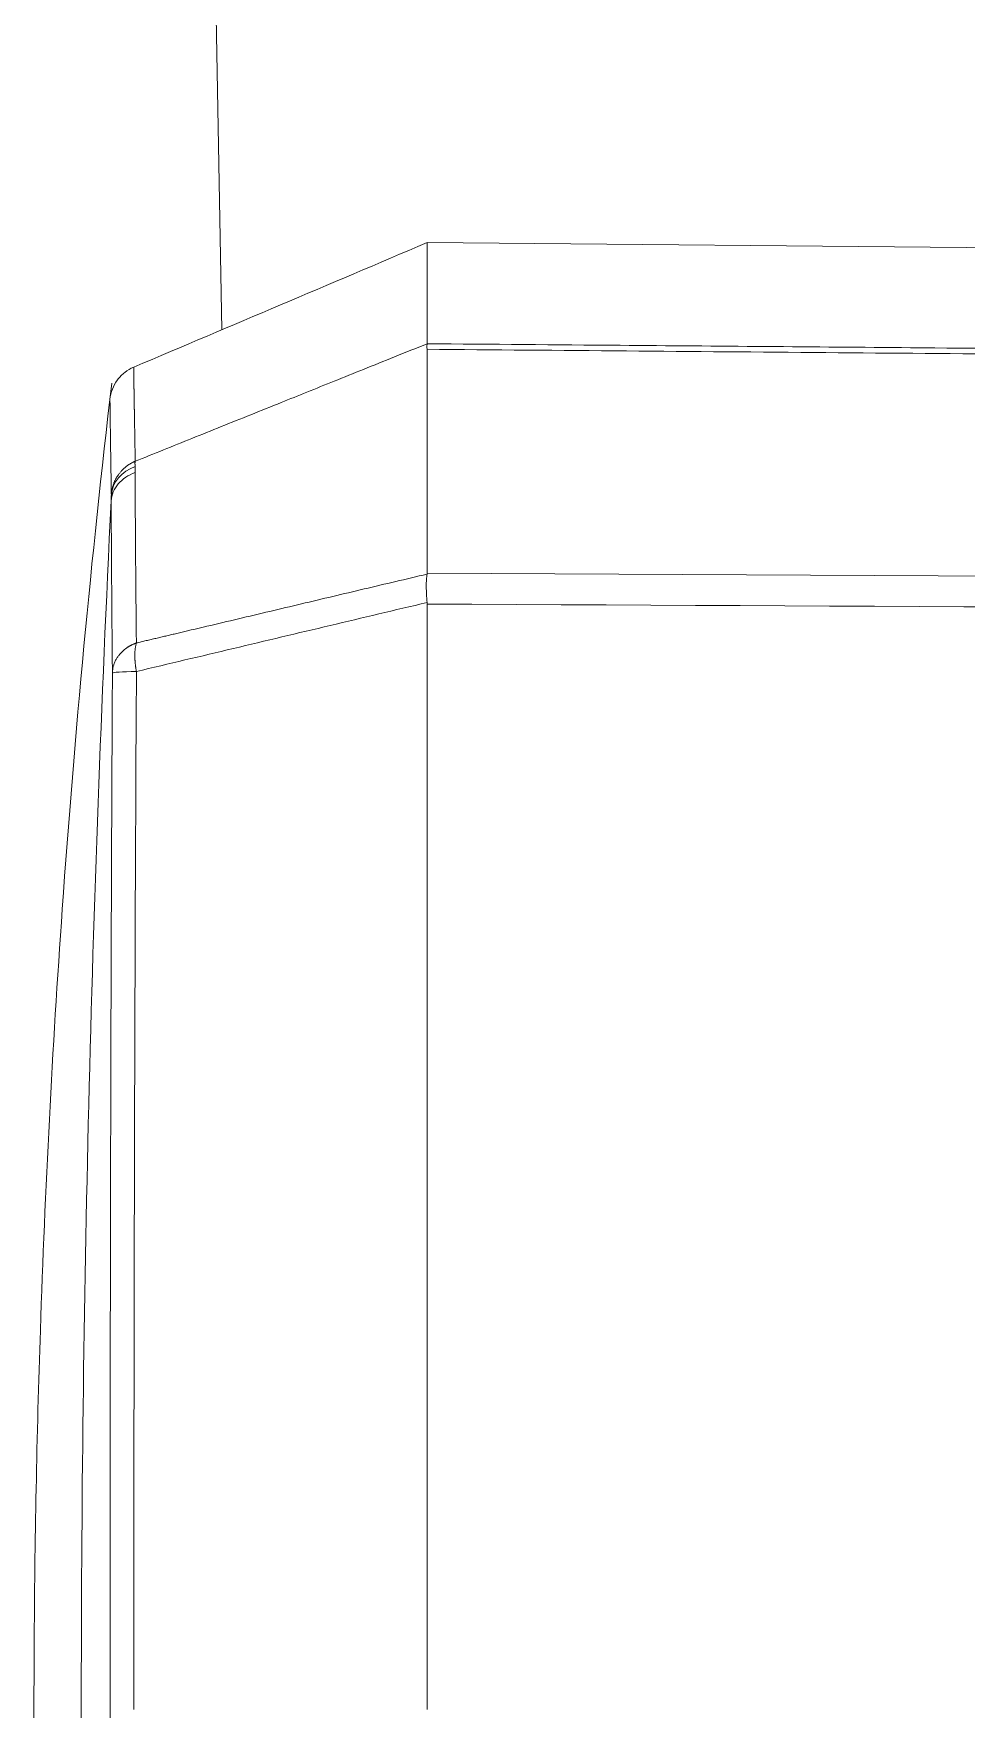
# Model space of a CAD drawing. Header units: millimetres. Extents: x 13235 to 13829, y -4257 to -3417.
# Drawn here: x 13431.86 to 13434.82, y -3500.12 to -3494.79 of the extents above; entities that cross this region are included whole.
import ezdxf

# ---------------------------------------------------------------- set-up
doc = ezdxf.new("R2010")
doc.units = ezdxf.units.MM
doc.header["$LTSCALE"] = 0.1
doc.layers.get('0').update_dxf_attribs({"lineweight": 15})

msp = doc.modelspace()

# ---------------------------------------------------------------- linework, layer by layer
at = {"linetype": 'Continuous', "lineweight": 13, "extrusion": (-1.22465e-16, -1, 0)}
for p, q in [((13432.1794, -3479.817), (13432.4572, -3495.7337)), ((13432.1794, -3479.817), (13432.4572, -3495.7337)), ((13432.1821, -3496.1684), (13432.1815, -3496.1875)), ((13433.1102, -3496.5072), (13442.2219, -3496.5516))]:
    msp.add_line(p, q, dxfattribs=at)
at = {"linetype": 'Continuous', "lineweight": 18, "extrusion": (-1.22465e-16, -1, 0)}
for p, q in [((13443.2475, -3495.5448), (13433.1102, -3495.4564)), ((13433.1102, -3495.7777), (13433.1102, -3495.4564)), ((13433.1102, -3495.7954), (13433.1102, -3496.5072)), ((13433.1102, -3500.1194), (13433.1102, -3496.6053))]:
    msp.add_line(p, q, dxfattribs=at)
at = {"linetype": 'Continuous', "lineweight": 18}
msp.add_ellipse((13432.2309, -3496.2647), major_axis=(0.1249, -0.004), ratio=0.832468, start_param=1.998879, end_param=3.119095, dxfattribs=at)
at = {"linetype": 'Continuous', "lineweight": 18, "extrusion": (0, 0, -1)}
msp.add_ellipse((13432.8216, -3496.6104), major_axis=(-0.2877, -0.1082), ratio=0.209041, start_param=3.220086, end_param=3.260208, dxfattribs=at)
at = {"linetype": 'Continuous', "lineweight": 13}
msp.add_ellipse((13432.2345, -3496.8253), major_axis=(0.125, -0.0007), ratio=0.046521, start_param=1.970775, end_param=3.131012, dxfattribs=at)
at = {"linetype": 'Continuous', "lineweight": 18}
for points, degree in [([(13433.1102, -3495.4564), (13432.7991, -3495.5884), (13432.4881, -3495.7204), (13432.1771, -3495.8524)], 3), ([(13433.11, -3495.7954), (13433.1097, -3495.791), (13433.1094, -3495.7837), (13433.1098, -3495.7792), (13433.1101, -3495.7777)], 3), ([(13443.2475, -3495.8796), (13433.1101, -3495.7954)], 1), ([(13432.3102, -3496.6996), (13433.1101, -3496.51)], 1), ([(13433.1099, -3496.6003), (13433.1101, -3496.602), (13433.1102, -3496.6037), (13433.1102, -3496.6053)], 3), ([(13432.1859, -3496.8197), (13432.1795, -3497.9188), (13432.1776, -3499.0191), (13432.1776, -3500.1194)], 3)]:
    msp.add_open_spline(points, degree=degree, dxfattribs=at)
for points, knots in [([(13432.1821, -3496.1514), (13432.2119, -3496.1394), (13432.272, -3496.1151), (13432.363, -3496.0785), (13432.4559, -3496.0411), (13432.5504, -3496.003), (13432.6412, -3495.9665), (13432.7295, -3495.931), (13432.8166, -3495.8959), (13432.9094, -3495.8585), (13433.0079, -3495.8189), (13433.0754, -3495.7917), (13433.1102, -3495.7777)], [0, 0, 0, 0, 0.096226, 0.19434, 0.294343, 0.396233, 0.500011, 0.587823, 0.681727, 0.781725, 0.887815, 1, 1, 1, 1]), ([(13433.1101, -3495.7777), (13433.3146, -3495.7794), (13433.8268, -3495.7836), (13434.7501, -3495.7912), (13435.983, -3495.8014), (13437.5588, -3495.8144), (13439.5105, -3495.8305), (13441.4521, -3495.8466), (13442.7433, -3495.8573), (13443.2475, -3495.8615)], [0, 0, 0, 0, 0.060512, 0.151583, 0.273211, 0.425399, 0.61789, 0.850803, 1, 1, 1, 1]), ([(13432.1771, -3495.8524), (13432.1669, -3495.8567), (13432.148, -3495.8677), (13432.1243, -3495.8918), (13432.108, -3495.9214), (13432.1029, -3495.9428), (13432.1016, -3495.9538)], [0, 0, 0, 0, 0.245172, 0.49934, 0.753881, 1, 1, 1, 1]), ([(13432.1771, -3495.8524), (13432.1771, -3495.8524), (13432.1771, -3495.8524), (13432.1771, -3495.8526), (13432.1771, -3495.8527), (13432.1771, -3495.8529), (13432.1771, -3495.8532), (13432.1771, -3495.8536), (13432.1771, -3495.854), (13432.1771, -3495.8545), (13432.1771, -3495.855), (13432.1772, -3495.8556), (13432.1772, -3495.8563), (13432.1772, -3495.857), (13432.1772, -3495.8578), (13432.1772, -3495.8586), (13432.1772, -3495.8595), (13432.1772, -3495.8605), (13432.1772, -3495.8615), (13432.1773, -3495.8626), (13432.1773, -3495.8637), (13432.1773, -3495.8649), (13432.1773, -3495.8662), (13432.1773, -3495.8675), (13432.1773, -3495.8689), (13432.1774, -3495.8703), (13432.1774, -3495.8718), (13432.1774, -3495.8733), (13432.1774, -3495.8749), (13432.1775, -3495.8766), (13432.1775, -3495.8783), (13432.1775, -3495.88), (13432.1775, -3495.8819), (13432.1776, -3495.8837), (13432.1776, -3495.8856), (13432.1776, -3495.8876), (13432.1776, -3495.8896), (13432.1777, -3495.8917), (13432.1777, -3495.8938), (13432.1777, -3495.896), (13432.1778, -3495.8983), (13432.1778, -3495.9005), (13432.1778, -3495.9029), (13432.1779, -3495.9053), (13432.1779, -3495.9077), (13432.178, -3495.9102), (13432.178, -3495.9127), (13432.178, -3495.9153), (13432.1781, -3495.9179), (13432.1781, -3495.9206), (13432.1782, -3495.9233), (13432.1782, -3495.9261), (13432.1782, -3495.9289), (13432.1783, -3495.9318), (13432.1783, -3495.9347), (13432.1784, -3495.9376), (13432.1784, -3495.9406), (13432.1785, -3495.9437), (13432.1785, -3495.9468), (13432.1786, -3495.9499), (13432.1786, -3495.9531), (13432.1787, -3495.9563), (13432.1787, -3495.9596), (13432.1788, -3495.9629), (13432.1788, -3495.9663), (13432.1789, -3495.9697), (13432.179, -3495.9731), (13432.179, -3495.9766), (13432.1791, -3495.9801), (13432.1791, -3495.9837), (13432.1792, -3495.9873), (13432.1793, -3495.9909), (13432.1793, -3495.9946), (13432.1794, -3495.9984), (13432.1794, -3496.0021), (13432.1795, -3496.0059), (13432.1796, -3496.0098), (13432.1796, -3496.0137), (13432.1797, -3496.0176), (13432.1798, -3496.0215), (13432.1798, -3496.0255), (13432.1799, -3496.0296), (13432.18, -3496.0336), (13432.18, -3496.0377), (13432.1801, -3496.0419), (13432.1802, -3496.0461), (13432.1803, -3496.0503), (13432.1803, -3496.0545), (13432.1804, -3496.0588), (13432.1805, -3496.0631), (13432.1806, -3496.0675), (13432.1806, -3496.0719), (13432.1807, -3496.0763), (13432.1808, -3496.0807), (13432.1809, -3496.0852), (13432.181, -3496.0898), (13432.1811, -3496.0943), (13432.1811, -3496.0989), (13432.1812, -3496.1035), (13432.1813, -3496.1082), (13432.1814, -3496.1128), (13432.1815, -3496.1176), (13432.1816, -3496.1223), (13432.1817, -3496.1271), (13432.1817, -3496.1319), (13432.1818, -3496.1367), (13432.1819, -3496.1416), (13432.182, -3496.1464), (13432.1821, -3496.1497), (13432.1821, -3496.1514)], [0, 0, 0, 0, 0.010405, 0.020789, 0.031154, 0.041499, 0.051823, 0.062128, 0.072413, 0.082677, 0.092922, 0.103147, 0.113352, 0.123536, 0.133701, 0.143846, 0.153971, 0.164076, 0.174161, 0.184226, 0.194271, 0.204295, 0.2143, 0.224285, 0.23425, 0.244195, 0.254121, 0.264026, 0.273911, 0.283776, 0.293621, 0.303446, 0.313251, 0.323037, 0.332802, 0.342547, 0.352272, 0.361978, 0.371663, 0.381328, 0.390974, 0.400599, 0.410204, 0.41979, 0.429355, 0.438901, 0.448426, 0.457932, 0.467417, 0.476883, 0.486328, 0.495754, 0.50516, 0.514545, 0.523911, 0.533257, 0.542583, 0.551888, 0.561174, 0.57044, 0.579686, 0.588912, 0.598118, 0.607304, 0.61647, 0.625616, 0.634742, 0.643848, 0.652934, 0.662, 0.671046, 0.680072, 0.689078, 0.698064, 0.707031, 0.715977, 0.724903, 0.733809, 0.742696, 0.751562, 0.760409, 0.769235, 0.778041, 0.786828, 0.795594, 0.804341, 0.813068, 0.821774, 0.830461, 0.839128, 0.847774, 0.856401, 0.865008, 0.873595, 0.882161, 0.890708, 0.899235, 0.907742, 0.916229, 0.924696, 0.933143, 0.94157, 0.949977, 0.958364, 0.966731, 0.975078, 0.983406, 0.991713, 1, 1, 1, 1]), ([(13432.1075, -3495.9033), (13432.042, -3496.4596), (13431.9477, -3497.4615), (13431.8778, -3498.8027), (13431.8553, -3499.9565), (13431.8672, -3501.1552), (13431.9348, -3502.6286), (13432.0359, -3503.7272), (13432.1075, -3504.3355)], [0, 0, 0, 0, 0.198683, 0.357276, 0.476619, 0.608293, 0.782756, 1, 1, 1, 1]), ([(13432.1055, -3496.2775), (13432.1061, -3496.2678), (13432.1084, -3496.2582), (13432.116, -3496.2399), (13432.1214, -3496.2312), (13432.1347, -3496.2154), (13432.1427, -3496.2083), (13432.1608, -3496.1962), (13432.1708, -3496.1913), (13432.1815, -3496.1875)], [0, 0, 0, 0, 0.25, 0.25, 0.5, 0.5, 0.75, 0.75, 1, 1, 1, 1]), ([(13432.1821, -3496.1514), (13432.1813, -3496.1517), (13432.1795, -3496.1525), (13432.1769, -3496.1537), (13432.1743, -3496.1549), (13432.1716, -3496.1563), (13432.1688, -3496.1578), (13432.166, -3496.1595), (13432.1632, -3496.1612), (13432.1603, -3496.1631), (13432.1574, -3496.1651), (13432.1544, -3496.1673), (13432.1515, -3496.1696), (13432.1485, -3496.1721), (13432.1456, -3496.1747), (13432.1426, -3496.1775), (13432.1397, -3496.1805), (13432.1368, -3496.1836), (13432.134, -3496.187), (13432.1312, -3496.1904), (13432.1289, -3496.1936), (13432.127, -3496.1963), (13432.1255, -3496.1986), (13432.1239, -3496.2011), (13432.1223, -3496.2038), (13432.1206, -3496.2067), (13432.119, -3496.2098), (13432.1174, -3496.2132), (13432.1158, -3496.2167), (13432.1142, -3496.2204), (13432.1128, -3496.2244), (13432.1114, -3496.2286), (13432.1101, -3496.233), (13432.1089, -3496.2377), (13432.1079, -3496.2425), (13432.1071, -3496.2476), (13432.1064, -3496.2529), (13432.1062, -3496.2565), (13432.1061, -3496.2583)], [0, 0, 0, 0, 0.019802, 0.040284, 0.06146, 0.083342, 0.10594, 0.129264, 0.153319, 0.178111, 0.203644, 0.229921, 0.256944, 0.284713, 0.313227, 0.342487, 0.372489, 0.403232, 0.434713, 0.466927, 0.499873, 0.518764, 0.538955, 0.560452, 0.58326, 0.607382, 0.632824, 0.659588, 0.687676, 0.71709, 0.747831, 0.779899, 0.813292, 0.848008, 0.884043, 0.921391, 0.960046, 1, 1, 1, 1]), ([(13432.1821, -3496.1684), (13432.182, -3496.1679), (13432.1819, -3496.167), (13432.1817, -3496.1656), (13432.1816, -3496.1643), (13432.1815, -3496.163), (13432.1814, -3496.1618), (13432.1813, -3496.1607), (13432.1813, -3496.1595), (13432.1813, -3496.1584), (13432.1813, -3496.1574), (13432.1813, -3496.1564), (13432.1813, -3496.1554), (13432.1814, -3496.1545), (13432.1815, -3496.1536), (13432.1817, -3496.1528), (13432.1819, -3496.1521), (13432.182, -3496.1516), (13432.1821, -3496.1514)], [0, 0, 0, 0, 0.059722, 0.119024, 0.178109, 0.237171, 0.296396, 0.355958, 0.416021, 0.476736, 0.538243, 0.600666, 0.664121, 0.728707, 0.794515, 0.861624, 0.930099, 1, 1, 1, 1]), ([(13432.1055, -3496.2775), (13432.0422, -3497.5571), (13431.9788, -3500.1193), (13432.0422, -3502.6816), (13432.1055, -3503.9611)], [0, 0, 0, 0, 0.500015, 1, 1, 1, 1]), ([(13432.1061, -3496.2583), (13432.106, -3496.2596), (13432.106, -3496.262), (13432.1059, -3496.2653), (13432.1058, -3496.2681), (13432.1057, -3496.2705), (13432.1056, -3496.2727), (13432.1056, -3496.2751), (13432.1055, -3496.2767), (13432.1055, -3496.2775)], [0, 0, 0, 0, 0.185063, 0.351516, 0.499365, 0.606528, 0.725645, 0.856785, 1, 1, 1, 1]), ([(13432.1096, -3496.8245), (13432.1094, -3496.8101), (13432.1091, -3496.7803), (13432.1087, -3496.7345), (13432.1082, -3496.6861), (13432.1078, -3496.6352), (13432.1074, -3496.5818), (13432.107, -3496.5258), (13432.1066, -3496.4673), (13432.1062, -3496.4063), (13432.1058, -3496.3427), (13432.1056, -3496.2995), (13432.1055, -3496.2775)], [0, 0, 0, 0, 0.079056, 0.162763, 0.251121, 0.344132, 0.441798, 0.54412, 0.6511, 0.762739, 0.879038, 1, 1, 1, 1]), ([(13433.1099, -3496.6003), (13433.1091, -3496.5913), (13433.1085, -3496.5826), (13433.1079, -3496.5698), (13433.1077, -3496.5657), (13433.1075, -3496.5574), (13433.1075, -3496.5534), (13433.1074, -3496.5418), (13433.1076, -3496.5346), (13433.1082, -3496.5245), (13433.1084, -3496.5214), (13433.109, -3496.5154), (13433.1093, -3496.5126), (13433.1097, -3496.51)], [0, 0, 0, 0, 0.25, 0.25, 0.375, 0.375, 0.5, 0.5, 0.75, 0.75, 0.875, 0.875, 1, 1, 1, 1]), ([(13432.1857, -3496.7291), (13432.1849, -3496.7293), (13432.1832, -3496.7299), (13432.1808, -3496.7308), (13432.1784, -3496.7318), (13432.1761, -3496.7328), (13432.1738, -3496.7338), (13432.1715, -3496.7349), (13432.1693, -3496.7361), (13432.1671, -3496.7372), (13432.1649, -3496.7384), (13432.1628, -3496.7396), (13432.1608, -3496.7409), (13432.1588, -3496.7422), (13432.1568, -3496.7435), (13432.151, -3496.7475), (13432.1417, -3496.755), (13432.132, -3496.7653), (13432.1247, -3496.7753), (13432.1194, -3496.7844), (13432.1158, -3496.7926), (13432.1136, -3496.7992), (13432.1123, -3496.8036), (13432.1113, -3496.808), (13432.1106, -3496.8123), (13432.11, -3496.8165), (13432.1097, -3496.8206), (13432.1096, -3496.8232), (13432.1096, -3496.8245)], [0, 0, 0, 0, 0.01861, 0.037108, 0.055492, 0.073763, 0.091919, 0.109962, 0.127889, 0.145701, 0.163396, 0.180975, 0.198438, 0.215782, 0.233009, 0.250117, 0.370128, 0.49971, 0.574087, 0.657521, 0.75011, 0.788255, 0.825612, 0.862162, 0.897889, 0.932779, 0.966819, 1, 1, 1, 1])]:
    msp.add_open_spline(points, degree=3, knots=knots, dxfattribs=at)
at = {"linetype": 'Continuous', "lineweight": 13}
for points, knots in [([(13432.1061, -3496.2583), (13432.106, -3496.2562), (13432.106, -3496.252), (13432.1059, -3496.2457), (13432.1058, -3496.2395), (13432.1057, -3496.2333), (13432.1056, -3496.2272), (13432.1055, -3496.2211), (13432.1054, -3496.2151), (13432.1053, -3496.2091), (13432.1052, -3496.2031), (13432.1051, -3496.1973), (13432.105, -3496.1914), (13432.1049, -3496.1857), (13432.1048, -3496.1799), (13432.1047, -3496.1743), (13432.1046, -3496.1687), (13432.1045, -3496.1631), (13432.1045, -3496.1576), (13432.1044, -3496.1522), (13432.1043, -3496.1468), (13432.1042, -3496.1415), (13432.1041, -3496.1362), (13432.1041, -3496.131), (13432.104, -3496.1259), (13432.1039, -3496.1208), (13432.1038, -3496.1157), (13432.1038, -3496.1108), (13432.1037, -3496.1059), (13432.1036, -3496.1011), (13432.1036, -3496.0963), (13432.1035, -3496.0916), (13432.1034, -3496.0869), (13432.1034, -3496.0824), (13432.1033, -3496.0779), (13432.1032, -3496.0734), (13432.1032, -3496.069), (13432.1031, -3496.0647), (13432.1031, -3496.0605), (13432.103, -3496.0564), (13432.1029, -3496.0523), (13432.1029, -3496.0482), (13432.1028, -3496.0443), (13432.1028, -3496.0404), (13432.1027, -3496.0366), (13432.1027, -3496.0329), (13432.1026, -3496.0292), (13432.1026, -3496.0257), (13432.1025, -3496.0222), (13432.1025, -3496.0188), (13432.1025, -3496.0154), (13432.1024, -3496.0121), (13432.1024, -3496.009), (13432.1023, -3496.0059), (13432.1023, -3496.0028), (13432.1023, -3495.9999), (13432.1022, -3495.997), (13432.1022, -3495.9943), (13432.1022, -3495.9916), (13432.1021, -3495.989), (13432.1021, -3495.9864), (13432.1021, -3495.984), (13432.102, -3495.9816), (13432.102, -3495.9794), (13432.102, -3495.9772), (13432.1019, -3495.9751), (13432.1019, -3495.9731), (13432.1019, -3495.9712), (13432.1019, -3495.9694), (13432.1019, -3495.9677), (13432.1018, -3495.966), (13432.1018, -3495.9645), (13432.1018, -3495.963), (13432.1018, -3495.9617), (13432.1018, -3495.9604), (13432.1017, -3495.9593), (13432.1017, -3495.9582), (13432.1017, -3495.9573), (13432.1017, -3495.9564), (13432.1017, -3495.9556), (13432.1017, -3495.9549), (13432.1017, -3495.9544), (13432.1017, -3495.9539), (13432.1017, -3495.9536), (13432.1017, -3495.9533), (13432.1017, -3495.9531), (13432.1017, -3495.9531), (13432.1017, -3495.9531)], [0, 0, 0, 0, 0.010428, 0.020888, 0.03138, 0.041904, 0.052459, 0.063047, 0.073666, 0.084317, 0.095, 0.105715, 0.116462, 0.127241, 0.138051, 0.148894, 0.159768, 0.170674, 0.181613, 0.192583, 0.203585, 0.214619, 0.225685, 0.236782, 0.247912, 0.259074, 0.270267, 0.281493, 0.29275, 0.304039, 0.315361, 0.326714, 0.338099, 0.349516, 0.360965, 0.372446, 0.383959, 0.395504, 0.40708, 0.418689, 0.43033, 0.442003, 0.453707, 0.465444, 0.477213, 0.489013, 0.500846, 0.51271, 0.524607, 0.536535, 0.548496, 0.560488, 0.572513, 0.584569, 0.596658, 0.608779, 0.620931, 0.633116, 0.645332, 0.657581, 0.669861, 0.682174, 0.694519, 0.706895, 0.719304, 0.731745, 0.744218, 0.756723, 0.76926, 0.781829, 0.79443, 0.807063, 0.819728, 0.832425, 0.845155, 0.857916, 0.870709, 0.883535, 0.896393, 0.909282, 0.922204, 0.935158, 0.948144, 0.961162, 0.974213, 0.987295, 1, 1, 1, 1]), ([(13433.1101, -3496.6003), (13433.0074, -3496.6246), (13432.802, -3496.6734), (13432.494, -3496.7465), (13432.2886, -3496.7953), (13432.1859, -3496.8197)], [0, 0, 0, 0, 0.333313, 0.666647, 1, 1, 1, 1]), ([(13432.1858, -3496.8197), (13432.1856, -3496.8188), (13432.1853, -3496.817), (13432.1848, -3496.8142), (13432.1844, -3496.8115), (13432.1839, -3496.8087), (13432.1835, -3496.8059), (13432.1831, -3496.8031), (13432.1828, -3496.8002), (13432.1824, -3496.7973), (13432.1821, -3496.7943), (13432.1818, -3496.7914), (13432.1816, -3496.7883), (13432.1813, -3496.7852), (13432.1812, -3496.7821), (13432.181, -3496.7789), (13432.1809, -3496.7757), (13432.1808, -3496.7725), (13432.1808, -3496.7692), (13432.1808, -3496.7658), (13432.1809, -3496.7623), (13432.181, -3496.7587), (13432.1813, -3496.755), (13432.1816, -3496.7513), (13432.182, -3496.7476), (13432.1825, -3496.7438), (13432.1831, -3496.74), (13432.1838, -3496.7363), (13432.1847, -3496.7326), (13432.1854, -3496.7302), (13432.1857, -3496.729)], [0, 0, 0, 0, 0.02617, 0.052363, 0.078682, 0.105224, 0.132078, 0.159322, 0.18703, 0.215265, 0.244082, 0.273529, 0.303647, 0.334471, 0.366028, 0.398342, 0.431429, 0.465303, 0.499973, 0.536739, 0.575195, 0.615368, 0.657279, 0.700943, 0.746369, 0.793564, 0.842528, 0.893259, 0.945752, 1, 1, 1, 1]), ([(13432.1096, -3503.4143), (13432.1094, -3503.3937), (13432.1092, -3503.3525), (13432.1089, -3503.2903), (13432.1085, -3503.2277), (13432.1082, -3503.1647), (13432.1079, -3503.1013), (13432.1076, -3503.0374), (13432.1073, -3502.9731), (13432.107, -3502.9084), (13432.1068, -3502.8432), (13432.1065, -3502.7775), (13432.1062, -3502.7115), (13432.106, -3502.645), (13432.1058, -3502.578), (13432.1055, -3502.5107), (13432.1053, -3502.4428), (13432.1051, -3502.3746), (13432.1049, -3502.3059), (13432.1047, -3502.2367), (13432.1045, -3502.1671), (13432.1043, -3502.0971), (13432.1041, -3502.0266), (13432.104, -3501.9557), (13432.1038, -3501.8844), (13432.1037, -3501.8126), (13432.1035, -3501.7403), (13432.1034, -3501.6676), (13432.1032, -3501.5945), (13432.1031, -3501.5209), (13432.103, -3501.4468), (13432.1029, -3501.3724), (13432.1028, -3501.2974), (13432.1027, -3501.2221), (13432.1026, -3501.1462), (13432.1025, -3501.0699), (13432.1024, -3500.9932), (13432.1023, -3500.916), (13432.1023, -3500.8384), (13432.1022, -3500.7603), (13432.1021, -3500.6818), (13432.1021, -3500.6028), (13432.1021, -3500.5233), (13432.102, -3500.4434), (13432.102, -3500.3631), (13432.102, -3500.2823), (13432.102, -3500.201), (13432.102, -3500.0946), (13432.102, -3499.9637), (13432.102, -3499.8092), (13432.1021, -3499.6563), (13432.1022, -3499.5051), (13432.1023, -3499.3555), (13432.1024, -3499.2076), (13432.1026, -3499.0614), (13432.1028, -3498.9168), (13432.103, -3498.7738), (13432.1032, -3498.6325), (13432.1035, -3498.4929), (13432.1038, -3498.3549), (13432.1041, -3498.2185), (13432.1045, -3498.0837), (13432.1048, -3497.9506), (13432.1052, -3497.8191), (13432.1057, -3497.6892), (13432.1061, -3497.5609), (13432.1066, -3497.4343), (13432.1071, -3497.3092), (13432.1077, -3497.1858), (13432.1083, -3497.064), (13432.1089, -3496.9437), (13432.1093, -3496.8641), (13432.1096, -3496.8245)], [0, 0, 0, 0, 0.009373, 0.018811, 0.028314, 0.037883, 0.047518, 0.057218, 0.066985, 0.076817, 0.086714, 0.096678, 0.106708, 0.116804, 0.126966, 0.137195, 0.147489, 0.15785, 0.168278, 0.178772, 0.189333, 0.19996, 0.210655, 0.221416, 0.232244, 0.243139, 0.254102, 0.265132, 0.276229, 0.287393, 0.298625, 0.309925, 0.321292, 0.332727, 0.34423, 0.355801, 0.367441, 0.379148, 0.390924, 0.402768, 0.414681, 0.426663, 0.438713, 0.450832, 0.46302, 0.475278, 0.487604, 0.5, 0.523699, 0.547143, 0.570333, 0.59327, 0.615956, 0.63839, 0.660574, 0.682508, 0.704192, 0.725629, 0.746817, 0.767759, 0.788454, 0.808903, 0.829107, 0.849067, 0.868782, 0.888254, 0.907483, 0.92647, 0.945214, 0.963717, 0.981979, 1, 1, 1, 1])]:
    msp.add_open_spline(points, degree=3, knots=knots, dxfattribs=at)
for points, degree in [([(13432.1815, -3496.1875), (13432.1831, -3496.4842), (13432.1857, -3496.7291)], 2), ([(13442.2101, -3496.6498), (13439.1768, -3496.635), (13436.1435, -3496.6202), (13433.1102, -3496.6053)], 3), ([(13432.1857, -3496.729), (13432.3102, -3496.6996)], 1)]:
    msp.add_open_spline(points, degree=degree, dxfattribs=at)

doc.saveas('drawing.dxf')
